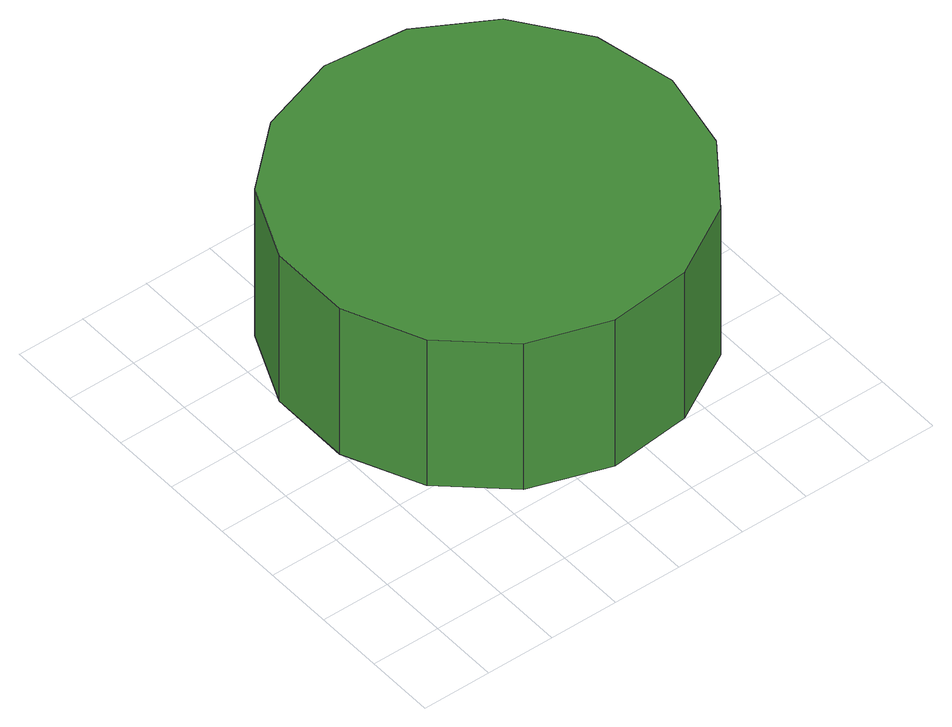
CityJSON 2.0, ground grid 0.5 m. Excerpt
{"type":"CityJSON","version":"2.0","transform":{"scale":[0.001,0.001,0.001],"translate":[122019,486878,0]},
"CityObjects":{
"tree1":{"type":"SolitaryVegetationObject","attributes":{"function":"something"},"geometry":[{"type":"MultiSurface","lod":"1","boundaries":[[[0,1,2,3,4,5,6,7,8,9,10,11,12,13,14]],[[15,16,17,18,19,20,21,22,23,24,25,26,27,28,29]],[[0,29,28,1]],[[1,28,27,2]],[[2,27,26,3]],[[3,26,25,4]],[[4,25,24,5]],[[5,24,23,6]],[[6,23,22,7]],[[7,22,21,8]],[[8,21,20,9]],[[9,20,19,10]],[[10,19,18,11]],[[11,18,17,12]],[[12,17,16,13]],[[13,16,15,14]],[[14,15,29,0]]]}]}
},
"vertices":[
[3348,1879,2190],[3224,2466,2190],[2871,2952,2190],[2351,3252,2190],[1754,3315,2190],[1183,3129,2190],[737,2728,2190],[493,2179,2190],[493,1579,2190],[737,1031,2190],[1183,629,2190],[1754,443,2190],[2351,506,2190],[2871,806,2190],[3224,1292,2190],[3224,1292,940],[2871,806,940],[2351,506,940],[1754,443,940],[1183,629,940],[737,1031,940],[493,1579,940],[493,2179,940],[737,2728,940],[1183,3129,940],[1754,3315,940],[2351,3252,940],[2871,2952,940],[3224,2466,940],[3348,1879,940]
]}
